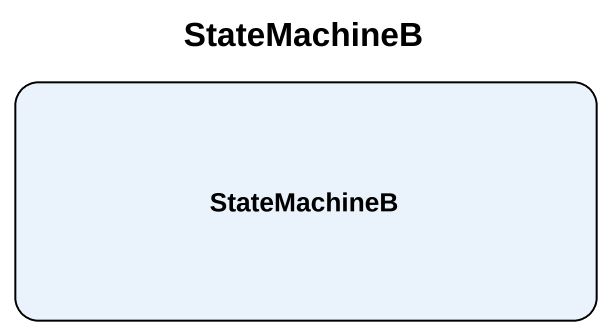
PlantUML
@startuml
title StateMachineB
hide empty description
state StateMachineB
@enduml
